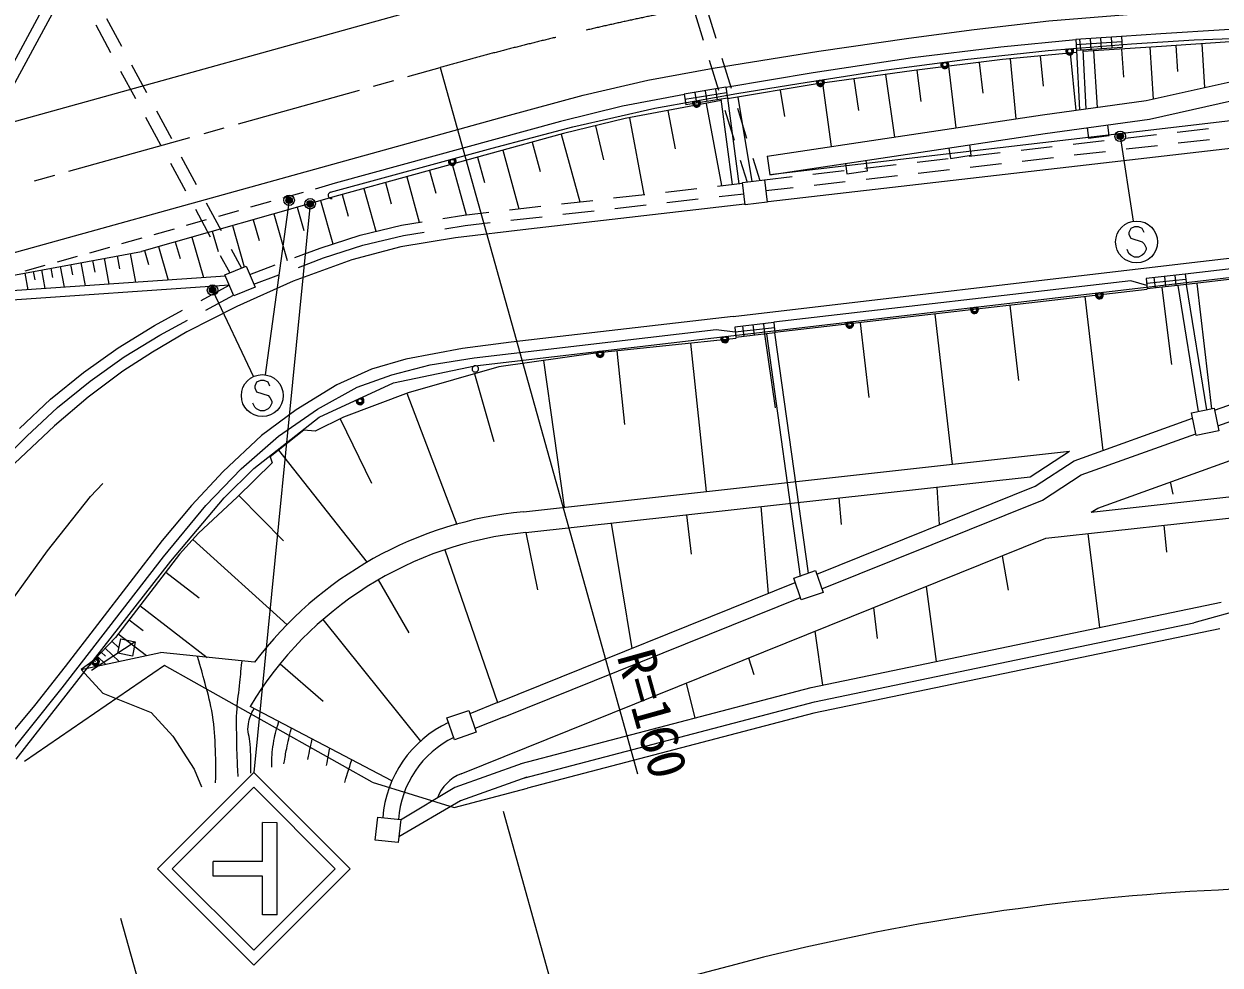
# Model space of a CAD drawing. Units: millimetres at full size, sheet at 1:1000; details may follow other scales. Extents: x 40000 to 680000, y 20000 to 380000.
# Drawn here: x 96227 to 153320, y 243586 to 288500 of the extents above; entities that cross this region are included whole.
import ezdxf
from ezdxf.enums import TextEntityAlignment as Align

# ---------------------------------------------------------------- set-up
doc = ezdxf.new("R2010")
doc.units = ezdxf.units.MM
doc.header["$LTSCALE"] = 1000
doc.header["$PDMODE"] = 32
doc.header["$PDSIZE"] = 500
doc.linetypes.add('CHAIN', pattern=[18.5, 12, -1.5, 3.5, -1.5])
for name, color, linetype, lineweight in [('M-BGD', 7, 'Continuous', 13), ('M-BMK', 2, 'Continuous', 13), ('M-BMK-HTXT', 7, 'Continuous', 13), ('M-BMK-ROW', 30, 'Continuous', 13), ('M-STR-HTXT', 7, 'Continuous', 13), ('M-STR-STRC', 7, 'Continuous', 13)]:
    doc.layers.add(name, color=color, linetype=linetype, lineweight=lineweight)
doc.styles.add('ＭＳ ゴシック', font='')
doc.styles.get('ＭＳ ゴシック').set_extended_font_data('MS Gothic')

msp = doc.modelspace()

# ---------------------------------------------------------------- linework, layer by layer
at = {"layer": 'M-BGD'}
for p, q in [((94951, 285207), (97928, 290727)), ((95303, 284763), (98273, 290272)), ((128202, 289166), (128645, 287733)), ((128802, 289255), (129246, 287822)), ((99653, 288453), (100366, 287134)), ((100172, 288753), (100886, 287434)), ((146618, 287768), (146653, 287249)), ((147117, 287801), (147152, 287282)), ((147616, 287835), (147651, 287316)), ((148115, 287868), (148150, 287349)), ((148614, 287901), (148649, 287382)), ((148631, 287642), (146453, 287496)), ((148649, 287382), (146470, 287237)), ((146470, 287237), (146618, 284400)), ((146770, 287252), (146917, 284441)), ((147273, 287212), (147450, 284515)), ((148621, 287300), (148710, 285952)), ((149970, 287389), (150132, 284916)), ((151207, 287470), (151288, 286233)), ((152443, 287551), (152580, 285468)), ((128941, 286777), (129385, 285344)), ((129541, 286867), (129985, 285434)), ((141825, 286662), (142004, 285189)), ((143299, 286832), (143577, 283965)), ((144732, 286971), (144871, 285538)), ((146165, 287111), (146431, 284374)), ((100842, 286254), (101555, 284935)), ((101362, 286554), (102075, 285235)), ((137356, 286093), (137775, 283100)), ((138853, 286300), (139036, 284800)), ((140353, 286482), (140711, 283538)), ((129725, 285476), (129811, 284963)), ((134337, 285670), (134760, 282650)), ((135847, 285881), (136058, 284372)), ((129768, 285219), (127780, 284888)), ((129811, 284963), (127823, 284632)), ((128246, 285229), (128331, 284716)), ((128739, 285312), (128824, 284799)), ((129232, 285394), (129317, 284881)), ((129495, 284910), (130025, 280838)), ((129811, 284963), (130343, 280874)), ((130308, 285012), (130975, 280985)), ((132322, 285345), (132531, 284083)), ((102551, 284355), (103264, 283036)), ((126960, 284366), (127304, 282535)), ((128792, 284711), (129530, 280782)), ((129680, 284389), (130124, 282956)), ((130281, 284479), (130724, 283046)), ((102031, 284055), (102744, 282735)), ((125128, 284022), (125817, 280359)), ((121877, 283236), (122763, 280011)), ((123501, 283636), (123898, 282011)), ((146969, 283540), (147038, 283044)), ((148028, 283181), (147960, 283677)), ((150279, 283205), (148789, 283033)), ((152762, 283492), (151272, 283320)), ((120482, 282853), (120865, 281457)), ((141444, 282232), (141370, 282726)), ((145312, 282632), (143822, 282460)), ((147795, 282919), (146305, 282747)), ((147038, 283044), (148028, 283181)), ((150334, 282688), (148844, 282516)), ((152818, 282975), (151328, 282803)), ((103740, 282156), (104453, 280836)), ((117880, 282138), (118211, 280931)), ((119087, 282469), (119853, 279679)), ((131020, 282091), (131348, 281031)), ((131696, 282194), (131829, 281304)), ((140345, 282059), (138855, 281887)), ((140381, 282579), (140455, 282084)), ((140455, 282084), (141444, 282232)), ((142828, 282345), (141338, 282173)), ((145367, 282115), (143877, 281943)), ((147851, 282402), (146361, 282230)), ((103220, 281856), (103933, 280536)), ((115586, 281508), (115885, 280422)), ((116672, 281806), (117335, 279392)), ((130420, 282001), (130743, 280956)), ((135378, 281485), (133888, 281313)), ((135436, 281841), (135509, 281347)), ((135509, 281347), (136498, 281494)), ((137861, 281772), (136371, 281600)), ((136498, 281494), (136425, 281989)), ((140400, 281542), (138910, 281370)), ((142884, 281828), (141394, 281656)), ((113478, 280929), (113759, 279907)), ((114500, 281210), (115097, 279037)), ((132894, 281198), (131572, 281046)), ((135433, 280968), (133943, 280796)), ((137917, 281255), (136427, 281083)), ((109548, 280458), (108586, 280185)), ((111087, 280895), (110125, 280622)), ((111419, 280364), (111704, 279326)), ((112456, 280648), (113017, 278605)), ((124372, 280194), (125862, 280364)), ((126856, 280477), (128346, 280647)), ((129340, 280760), (130526, 280895)), ((129405, 280264), (130587, 280399)), ((132950, 280681), (131636, 280530)), ((111248, 280317), (101846, 277648)), ((104929, 279957), (105642, 278637)), ((108009, 280021), (107047, 279748)), ((110383, 280071), (110971, 278001)), ((119404, 279628), (120894, 279798)), ((121888, 279911), (123378, 280081)), ((124437, 279698), (125927, 279868)), ((126921, 279981), (128411, 280151)), ((104409, 279657), (105122, 278337)), ((106469, 279584), (105507, 279311)), ((108157, 279439), (108789, 277213)), ((109270, 279755), (109586, 278642)), ((116229, 279219), (117225, 279379)), ((117225, 279379), (118411, 279514)), ((119469, 279132), (120959, 279302)), ((121953, 279415), (123443, 279585)), ((103391, 278711), (102429, 278438)), ((104930, 279147), (103968, 278874)), ((106184, 278879), (106744, 276906)), ((107170, 279159), (107450, 278173)), ((112275, 278426), (114245, 278901)), ((114245, 278901), (115241, 279061)), ((116312, 278726), (117293, 278884)), ((117293, 278884), (118475, 279019)), ((101682, 278225), (100890, 278002)), ((101852, 278274), (101682, 278225)), ((103450, 278104), (103677, 277304)), ((104249, 278330), (104798, 276396)), ((105217, 278605), (105491, 277638)), ((110366, 277805), (112275, 278426)), ((112411, 277944), (114344, 278410)), ((114344, 278410), (115325, 278568)), ((95396, 276449), (101846, 277648)), ((100312, 277838), (99350, 277566)), ((101292, 277545), (101548, 276169)), ((101977, 277686), (102168, 277012)), ((102651, 277877), (103104, 276278)), ((106118, 277758), (106609, 276850)), ((109154, 277350), (110366, 277805)), ((110531, 277333), (112411, 277944)), ((97233, 276968), (96270, 276696)), ((98772, 277403), (97810, 277131)), ((97957, 276925), (98141, 275932)), ((98453, 277018), (98546, 276521)), ((98950, 277110), (99156, 276002)), ((99504, 277213), (99607, 276659)), ((100058, 277316), (100287, 276081)), ((100675, 277431), (100790, 276813)), ((105598, 277457), (106053, 276617)), ((107005, 276544), (108217, 276999)), ((109333, 276883), (110531, 277333)), ((105846, 276469), (92542, 275541)), ((96266, 276611), (96414, 275811)), ((96665, 276685), (96740, 276285)), ((97065, 276760), (97231, 275868)), ((97511, 276842), (97594, 276397)), ((107199, 276082), (108397, 276532)), ((150166, 276396), (150220, 275899)), ((150663, 276450), (150717, 275953)), ((151160, 276504), (151214, 276007)), ((151657, 276558), (151711, 276061)), ((106025, 276041), (92661, 275108)), ((104682, 275309), (106027, 276037)), ((149847, 275834), (132075, 273770)), ((151684, 276310), (149817, 276106)), ((151711, 276061), (149844, 275858)), ((150543, 275921), (151003, 272254)), ((152289, 270004), (151313, 276018)), ((152682, 270084), (151711, 276061)), ((152208, 276118), (152905, 270130)), ((104913, 274843), (106229, 275555)), ((146872, 275489), (147725, 268145)), ((102458, 274106), (103803, 274834)), ((139702, 274656), (140535, 267486)), ((143287, 275072), (143703, 271487)), ((100723, 273047), (102458, 274106)), ((102717, 273655), (104033, 274367)), ((132019, 274254), (130154, 274037)), ((130529, 274081), (130586, 273584)), ((131025, 274139), (131083, 273642)), ((131522, 274196), (131580, 273699)), ((132019, 274254), (132076, 273757)), ((136137, 274242), (136551, 270676)), ((101010, 272613), (102717, 273655)), ((130154, 274037), (130212, 273541)), ((132047, 274005), (130183, 273789)), ((132076, 273757), (130212, 273541)), ((131578, 273696), (132090, 270175)), ((133288, 262135), (131679, 273711)), ((133670, 262293), (132076, 273757)), ((153054, 270063), (163263, 273737)), ((99069, 271862), (100723, 273047)), ((128046, 273266), (128788, 266187)), ((153206, 269321), (163531, 273037)), ((99384, 271448), (101010, 272613)), ((121026, 272438), (122020, 265439)), ((124531, 272898), (124899, 269382)), ((97489, 270586), (99069, 271862)), ((117737, 271806), (118658, 268578)), ((97831, 270193), (99384, 271448)), ((147478, 265399), (164157, 271402)), ((114511, 270881), (116893, 264605)), ((96008, 269200), (97489, 270586)), ((96369, 268825), (97831, 270193)), ((151957, 269935), (153035, 270157)), ((153035, 270157), (153256, 269079)), ((111323, 269653), (112817, 266580)), ((146362, 267654), (152008, 269687)), ((152179, 268858), (151957, 269935)), ((146697, 266978), (152161, 268944)), ((153256, 269079), (152179, 268858)), ((94946, 267418), (96369, 268825)), ((108377, 268160), (112614, 262799)), ((120078, 265224), (146139, 268106)), ((144259, 266892), (146139, 268106)), ((144490, 266446), (146362, 267654)), ((120181, 264229), (144259, 266892)), ((144837, 265777), (146697, 266978)), ((147172, 265201), (163875, 267048)), ((150931, 266642), (151064, 266063)), ((134067, 262249), (144490, 266446)), ((139806, 266399), (139920, 264605)), ((106485, 265993), (108615, 263825)), ((134312, 261539), (144837, 265777)), ((135116, 265881), (135228, 264617)), ((144998, 263955), (163985, 266054)), ((127851, 265077), (128074, 263199)), ((131394, 265469), (131758, 261319)), ((147172, 265201), (147478, 265399)), ((124251, 264680), (125247, 258698)), ((150631, 264578), (150767, 263285)), ((104287, 263895), (108797, 259820)), ((117092, 252719), (144998, 263955)), ((120181, 264229), (120748, 261493)), ((147011, 264178), (147564, 259694)), ((116319, 263408), (118831, 256114)), ((164421, 263358), (152065, 259917)), ((142912, 263115), (143205, 261484)), ((102997, 262341), (104598, 261107)), ((132971, 262052), (134011, 262411)), ((134011, 262411), (134370, 261371)), ((113143, 261968), (114599, 259436)), ((118831, 256114), (133045, 261837)), ((133330, 261012), (132971, 262052)), ((139295, 261659), (139769, 258069)), ((119112, 255419), (133290, 261127)), ((134370, 261371), (133330, 261012)), ((101763, 260739), (104966, 258272)), ((133809, 256827), (153380, 260906)), ((136773, 260643), (136952, 259176)), ((101244, 260066), (101917, 259547)), ((110492, 260071), (115150, 254269)), ((133969, 256146), (152065, 259917)), ((100725, 259392), (102072, 258354)), ((133977, 259517), (134344, 256939)), ((100108, 258712), (100773, 258078)), ((100425, 259045), (100757, 258728)), ((98956, 257691), (102746, 258497)), ((99559, 258136), (99636, 258062)), ((99731, 258317), (100126, 257940)), ((99919, 258514), (100117, 258326)), ((107240, 258041), (102746, 258497)), ((130810, 258242), (131070, 257448)), ((99365, 257980), (99426, 257893)), ((108452, 257965), (110504, 256174)), ((127838, 257046), (128248, 255371)), ((119961, 253201), (133809, 256827)), ((113793, 252382), (107021, 255929)), ((118831, 256114), (117512, 255583)), ((120138, 252524), (133969, 256146)), ((116418, 255380), (117458, 255739)), ((116777, 254340), (116418, 255380)), ((117458, 255739), (117817, 254700)), ((119112, 255419), (117757, 254873)), ((117817, 254700), (116777, 254340)), ((120003, 253214), (116793, 252064)), ((120239, 252555), (117064, 251417)), ((116793, 252064), (114208, 250494)), ((117064, 251417), (114124, 249713)), ((113000, 249553), (113118, 250647)), ((113118, 250647), (114212, 250529)), ((114212, 250529), (114094, 249435)), ((114094, 249435), (113000, 249553))]:
    msp.add_line(p, q, dxfattribs=at)
for points in [[(148614, 287901), (146436, 287756), (146470, 287237)], [(208726, 283760), (193246, 285483), (176573, 287336), (172044, 287737), (166857, 288102), (160994, 288263), (156347, 288290), (153529, 288223), (150490, 288024), (148614, 287901)], [(131696, 282194), (144848, 284155), (149792, 284839), (154511, 285904), (159691, 286920), (162212, 287338), (164495, 287601), (168799, 287705), (171679, 287500), (174036, 287225), (177839, 285874), (180577, 284541), (183037, 283160), (184789, 281838), (188189, 278698), (190059, 276135), (191490, 274061)], [(146437, 287740), (142862, 287392), (138645, 286879)], [(156361, 287690), (153556, 287624), (150529, 287426), (146774, 287179)], [(138645, 286879), (133901, 286164), (129726, 285473)], [(131829, 281304), (144976, 283264), (149953, 283952), (154696, 285023), (159851, 286034), (162337, 286446), (164557, 286702), (168778, 286804), (171595, 286604), (173831, 286343), (177490, 285043), (180160, 283743), (182544, 282405), (184211, 281147), (187514, 278096), (189325, 275614), (190750, 273550)], [(146475, 287141), (142928, 286796), (138717, 286283)], [(138717, 286283), (133987, 285621), (129815, 284930)], [(129725, 285476), (127738, 285145), (127823, 284632)], [(127756, 285127), (124801, 284571), (121837, 283847), (111087, 280895)], [(170648, 284625), (168634, 284910), (166599, 285055), (164528, 285033), (162503, 284899), (131829, 281304)], [(129503, 284844), (124927, 283984), (121988, 283266), (111248, 280317)], [(174193, 275920), (173891, 276453), (173658, 276700), (172333, 277137), (171034, 277466), (169131, 277774), (167343, 277967), (165319, 278036), (163269, 277910), (151657, 276557)], [(173433, 276247), (172193, 276657), (170932, 276976), (169065, 277278), (167307, 277468), (165325, 277536), (163313, 277411), (151711, 276060)], [(151657, 276558), (149790, 276355), (149844, 275858)], [(149827, 276020), (149059, 276246), (132017, 274267)], [(95013, 253034), (98045, 256816), (102886, 263075), (104905, 265516), (106589, 267274), (108379, 268824), (110232, 270117), (112129, 271168), (113787, 271761), (115624, 272232), (117711, 272573), (129267, 273919), (130181, 273802)], [(130217, 273494), (123509, 272791), (118896, 272136), (114566, 270902), (111486, 269732), (110126, 269071), (109592, 269121), (107980, 267846), (108072, 267553), (106400, 265909), (104558, 264194), (103653, 263193), (100594, 259223), (99536, 258101), (98956, 257691)], [(98956, 257691), (99990, 256563), (102294, 255638), (103340, 254511), (104351, 252941), (104696, 252093)]]:
    msp.add_lwpolyline(points, dxfattribs=at)
for points in [[(130654, 279866), (130521, 280928), (131570, 281059), (131702, 279996)], [(106245, 275518), (105824, 276521), (106837, 276945), (107257, 275942)]]:
    msp.add_lwpolyline(points, close=True, dxfattribs=at)
for centre, radius, start, end in [((121815, 247057), 18250, 95.4615, 142.9984), ((121815, 247057), 17250, 95.4373, 149.0499), ((118837, 250187), 5500, 115.2231, 175.4715), ((118837, 250187), 4750, 116.1997, 175.7286), ((117839, 250863), 2000, 111.9321, 159.6095)]:
    msp.add_arc(centre, radius, start, end, dxfattribs=at)
for points, knots in [([(105378, 252283), (105391, 253026), (105393, 253235), (105367, 253844), (105339, 254504), (105329, 254876), (105227, 255528), (105134, 256121), (105028, 256443), (104877, 257023), (104744, 257531), (104696, 257698), (104511, 258318)], [0, 0, 0, 0, 1, 1, 1, 2, 2, 2, 3, 3, 3, 4, 4, 4, 4]), ([(106446, 252581), (106411, 253417), (106399, 253637), (106389, 254314), (106382, 254831), (106359, 255121), (106387, 255637), (106415, 256137), (106466, 256414), (106517, 256912), (106564, 257377), (106579, 257522), (106639, 258102)], [0, 0, 0, 0, 1, 1, 1, 2, 2, 2, 3, 3, 3, 4, 4, 4, 4]), ([(107059, 252752), (107059, 253406), (107063, 253589), (107028, 254123), (107003, 254503), (106875, 254719), (106939, 255095), (106991, 255396), (107051, 255533), (107210, 255830)], [0, 0, 0, 0, 1, 1, 1, 2, 2, 2, 3, 3, 3, 3]), ([(108061, 253032), (108064, 253550), (108064, 253719), (108132, 254152), (108198, 254572), (108246, 254729), (108395, 255209)], [0, 0, 0, 0, 1, 1, 1, 2, 2, 2, 2])]:
    msp.add_open_spline(points, degree=3, knots=knots, dxfattribs=at)
at = {"layer": 'M-BGD', "color": 1}
msp.add_open_spline([(108637, 253193), (108697, 253546), (108714, 253640), (108771, 253925), (108848, 254306), (108880, 254430), (108994, 254895)], degree=3, knots=[0, 0, 0, 0, 1, 1, 1, 2, 2, 2, 2], dxfattribs=at)
at = {"layer": 'M-BGD'}
for points in [[(109772, 253398), (109880, 253886), (109880, 253886), (109988, 254375)], [(110667, 253103), (110749, 253518), (110749, 253518), (110831, 253933)], [(111545, 252304), (111710, 252846), (111710, 252846), (111874, 253387)]]:
    msp.add_open_spline(points, degree=3, dxfattribs=at)
at = {"layer": 'M-BMK'}
for p, q in [((114553, 285992), (116102, 286425)), ((112915, 285535), (113879, 285804)), ((106462, 283733), (112241, 285347)), ((104825, 283276), (105788, 283545)), ((98372, 281474), (104151, 283088)), ((96734, 281017), (97697, 281286))]:
    msp.add_line(p, q, dxfattribs=at)
at = {"layer": 'M-BMK', "linetype": 'CHAIN'}
msp.add_arc((159131, 132320), 160000, 83.68753, 105.60099, dxfattribs=at)
at = {"layer": 'M-BMK-HTXT'}
for p, q in [((148554, 283135), (149180, 279083)), ((109889, 279916), (107201, 252779)), ((108886, 280085), (107742, 271761)), ((105230, 275799), (107186, 271653))]:
    msp.add_line(p, q, dxfattribs=at)
for centre, radius in [((148554, 283135), 150), ((148554, 283135), 120), ((148554, 283135), 90), ((148554, 283135), 60), ((148554, 283135), 30), ((148554, 283135), 20), ((108886, 280085), 150), ((108886, 280085), 120), ((108886, 280085), 90), ((108886, 280085), 60), ((108886, 280085), 30), ((108886, 280085), 20), ((109889, 279916), 150), ((109889, 279916), 120), ((109889, 279916), 90), ((109889, 279916), 60), ((109889, 279916), 30), ((109889, 279916), 20), ((105230, 275799), 150), ((105230, 275799), 120), ((105230, 275799), 90), ((105230, 275799), 60), ((105230, 275799), 30), ((105230, 275799), 20)]:
    msp.add_circle(centre, radius, dxfattribs=at)
for p in [(148554, 283135), (108886, 280085), (109889, 279916), (105230, 275799)]:
    msp.add_point(p, dxfattribs=at)
at = {"layer": 'M-BMK-ROW'}
for p, q in [((153310, 259640), (133934, 255613)), ((102933, 257881), (96259, 253305)), ((112854, 252321), (102933, 257881)), ((133934, 255613), (120268, 252026)), ((112854, 252321), (116761, 251106)), ((116761, 251106), (120268, 252026))]:
    msp.add_line(p, q, dxfattribs=at)
at = {"layer": 'M-STR-HTXT'}
for p, q in [((116102, 286425), (125514, 252714)), ((119106, 250925), (122064, 240330)), ((100840, 245825), (105950, 227525))]:
    msp.add_line(p, q, dxfattribs=at)
msp.add_arc((159131, 132320), 115000, 83.68753, 105.60099, dxfattribs=at)
at = {"layer": 'M-STR-STRC'}
for p, q in [((149060, 278732), (148969, 278550)), ((149242, 278823), (149060, 278732)), ((149424, 278823), (149242, 278823)), ((149605, 278732), (149424, 278823)), ((149696, 278550), (149605, 278732)), ((148969, 278550), (148969, 278459)), ((148969, 278459), (149060, 278277)), ((149060, 278277), (149605, 278095)), ((149605, 278095), (149696, 278005)), ((148969, 277550), (148878, 277732)), ((149060, 277459), (148969, 277550)), ((149696, 277550), (149605, 277459)), ((149696, 278005), (149787, 277823)), ((149787, 277732), (149696, 277550)), ((149787, 277823), (149787, 277732)), ((149242, 277368), (149060, 277459)), ((149424, 277368), (149242, 277368)), ((149605, 277459), (149424, 277368)), ((107332, 271400), (107241, 271218)), ((107241, 271218), (107241, 271128)), ((107514, 271491), (107332, 271400)), ((107696, 271491), (107514, 271491)), ((107878, 271400), (107696, 271491)), ((107969, 271218), (107878, 271400)), ((107241, 271128), (107332, 270946)), ((107332, 270946), (107878, 270764)), ((107878, 270764), (107969, 270673)), ((107969, 270673), (108060, 270491)), ((107241, 270218), (107150, 270400)), ((107332, 270128), (107241, 270218)), ((107514, 270037), (107332, 270128)), ((107878, 270128), (107696, 270037)), ((107969, 270218), (107878, 270128)), ((108060, 270400), (107969, 270218)), ((108060, 270491), (108060, 270400)), ((107696, 270037), (107514, 270037)), ((101543, 259017), (99457, 257639)), ((100709, 258466), (100850, 259158)), ((100850, 259158), (101543, 259017)), ((101543, 259017), (101402, 258324)), ((101402, 258324), (100709, 258466)), ((102603, 248184), (107201, 252779)), ((107201, 252779), (111796, 248181)), ((103310, 248184), (107201, 252072)), ((107201, 252072), (111089, 248182)), ((107617, 248533), (107618, 250383)), ((108318, 250382), (107618, 250383)), ((108316, 245982), (108318, 250382)), ((105267, 247833), (105267, 248533)), ((107617, 248533), (105267, 248533)), ((107198, 243587), (102603, 248184)), ((107198, 244294), (103310, 248184)), ((107617, 247833), (105267, 247833)), ((111089, 248182), (107198, 244294)), ((111796, 248181), (107198, 243587)), ((107616, 245983), (107617, 247833)), ((108316, 245982), (107616, 245983))]:
    msp.add_line(p, q, dxfattribs=at)
for points in [[(73295, 277580), (93413, 283188), (118412, 290151), (121456, 290965), (124858, 291735), (128028, 292326), (129122, 292669), (130018, 293264), (130718, 293979), (131464, 294865)], [(138464, 287822), (141584, 288228), (145148, 288644), (148886, 288958), (152799, 289189), (156769, 289269), (161537, 289246), (165660, 289124), (170045, 288880), (175395, 288454), (193602, 286449), (215488, 284037)], [(84002, 274333), (119222, 284095), (122925, 285102), (126002, 285810), (129132, 286395), (134169, 287203), (138464, 287822)], [(110858, 280465), (118577, 282575), (122422, 283594), (126333, 284473), (130254, 285174), (133207, 285655), (137161, 286279), (141136, 286798), (145108, 287237), (149097, 287543), (152080, 287746), (156081, 287884), (160076, 287937), (164059, 287922), (168054, 287726), (172044, 287408), (176018, 287043), (207755, 283447), (210677, 282883), (212606, 282388), (216434, 281342)], [(131746, 280029), (159477, 283227), (162793, 283587), (164905, 283717), (166896, 283718), (168806, 283533), (170479, 283320)], [(130631, 279893), (120305, 278705), (116819, 278293), (114220, 277859), (111873, 277246), (109083, 276225), (106394, 275023), (104008, 273801), (102358, 272834), (100956, 271932), (99287, 270696), (97683, 269324), (95771, 267523)], [(130084, 274536), (151696, 277076), (161020, 278162), (164809, 278515), (167007, 278497), (169553, 278219), (171587, 277858), (174048, 277154), (175979, 276406), (178206, 275292), (180221, 274081), (181931, 272854), (183657, 271411), (185407, 269701), (186747, 268188), (187990, 266438), (189131, 264518)], [(117750, 272187), (161340, 277294), (165296, 277623), (169257, 277381), (173117, 276526)], [(130084, 274536), (119478, 273315), (117158, 273015), (114452, 272504), (112815, 272017), (111169, 271277), (109216, 270087), (107574, 268852), (105742, 267141), (104227, 265514), (102827, 263853), (98193, 257830), (96732, 255968), (95156, 254078), (94159, 253005)], [(95861, 253405), (103236, 262866), (105785, 265891), (107198, 267291), (110321, 269730), (113870, 271378), (117750, 272187)], [(79917, 253864), (80715, 253382), (82122, 252839), (83967, 252441), (85424, 252353), (86683, 252474), (87850, 252800), (89012, 253378), (90119, 254163), (91375, 255389), (92622, 256896), (94676, 259658), (97360, 263351), (99404, 265943), (100001, 266569)]]:
    msp.add_lwpolyline(points, dxfattribs=at)
for centre, radius in [((146142, 287204), 112), ((146142, 287204), 100), ((140183, 286560), 112), ((140183, 286560), 100), ((134248, 285706), 112), ((134248, 285706), 100), ((128333, 284717), 100), ((116675, 281938), 100), ((149333, 278095), 1000), ((147559, 275566), 112), ((147559, 275566), 100), ((141600, 274868), 112), ((141600, 274868), 100), ((135641, 274170), 112), ((135641, 274170), 100), ((129682, 273472), 112), ((129682, 273472), 100), ((123722, 272774), 112), ((123722, 272774), 100), ((107605, 270764), 1000), ((112270, 270511), 100), ((99639, 258068), 112), ((99639, 258068), 100)]:
    msp.add_circle(centre, radius, dxfattribs=at)
for centre, radius, start, end in [((146142, 287204), 188, 147.523, 41.2628), ((146142, 287204), 150, 135.8025, 52.9833), ((140183, 286560), 188, 150.5773, 44.3171), ((140183, 286560), 150, 138.8568, 56.0376), ((134248, 285706), 188, 152.0892, 45.829), ((134248, 285706), 150, 140.3687, 57.5495), ((128333, 284717), 188, 153.2653, 47.0051), ((128333, 284717), 150, 141.5448, 58.7256), ((128333, 284717), 112, 100.13522, 100.13516), ((116675, 281938), 188, 158.4147, 52.1545), ((116675, 281938), 150, 146.6942, 63.875), ((116675, 281938), 112, 105.28462, 105.28459), ((110897, 280321), 150, 105.2846, 285.2846), ((147559, 275566), 188, 149.8128, 43.5526), ((147559, 275566), 150, 138.0923, 55.2731), ((141600, 274868), 188, 149.8128, 43.5526), ((141600, 274868), 150, 138.0923, 55.2731), ((135641, 274170), 188, 149.8128, 43.5526), ((135641, 274170), 150, 138.0923, 55.2731), ((129682, 273472), 188, 149.8128, 43.5526), ((129682, 273472), 150, 138.0923, 55.2731), ((123722, 272774), 188, 149.8128, 43.5526), ((123722, 272774), 150, 138.0923, 55.2731), ((117768, 272038), 150, 96.6827, 276.6827), ((117781, 272040), 150, 281.7842, 101.7842), ((112270, 270511), 188, 168.0333, 61.773), ((112270, 270511), 150, 156.3128, 73.4935), ((112270, 270511), 112, 114.9032, 114.9031), ((99639, 258068), 188, 195.1926, 88.9325), ((99639, 258068), 150, 183.4722, 100.6529)]:
    msp.add_arc(centre, radius, start, end, dxfattribs=at)

# ---------------------------------------------------------------- texts
at = {"layer": 'M-BMK-HTXT', "style": 'ＭＳ ゴシック'}
msp.add_text('R=160', height=1833, rotation=285.601, dxfattribs=at).set_placement((123986, 258190), align=Align.BOTTOM_LEFT)

doc.saveas('drawing.dxf')
